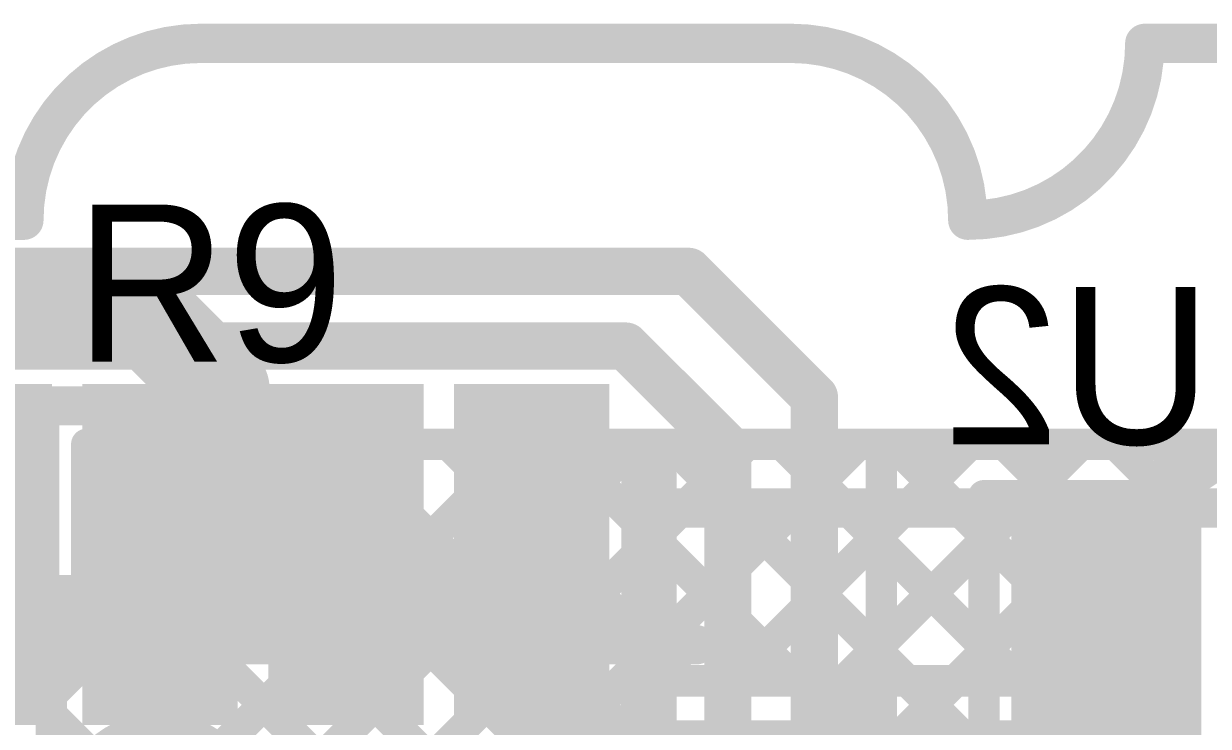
# Model space of a CAD drawing. Header units: millimetres. Extents: x 1.22 to 4.12, y 1.17 to 3.21.
# Drawn here: x 2.23 to 2.5312, y 2.6532 to 2.832 of the extents above; entities that cross this region are included whole.
import ezdxf

# ---------------------------------------------------------------- set-up
doc = ezdxf.new("R2010")
doc.units = ezdxf.units.MM
doc.header["$MEASUREMENT"] = 0
for name, color, linetype in [('BottomLayer', 5, 'Continuous'), ('BottomOverlay', 54, 'Continuous'), ('BottomPaste', 16, 'Continuous'), ('BottomSolder', 6, 'Continuous'), ('Mechanical2', 216, 'Continuous'), ('TopLayer', 1, 'Continuous'), ('TopOverlay', 2, 'Continuous'), ('TopPaste', 8, 'Continuous'), ('TopSolder', 216, 'Continuous')]:
    doc.layers.add(name, color=color, linetype=linetype)

# ---------------------------------------------------------------- blocks, each defined once
blk = doc.blocks.new('RN42_I_RM_B_18')
at = {"layer": 'BottomLayer'}
for points in [[(0.2126, -0.11614), (0.29134, -0.11614), (0.2126, -0.08465), (0.29134, -0.08465)], [(0.2126, -0.16339), (0.29134, -0.16339), (0.2126, -0.13189), (0.29134, -0.13189)], [(0.2126, -0.21063), (0.29134, -0.21063), (0.2126, -0.17913), (0.29134, -0.17913)], [(0.2126, -0.25787), (0.29134, -0.25787), (0.2126, -0.22638), (0.29134, -0.22638)], [(0.18504, -0.40748), (0.25591, -0.40748), (0.18504, -0.36811), (0.25591, -0.36811)]]:
    blk.add_solid(points, dxfattribs=at)
at = {"layer": 'BottomOverlay', "const_width": 0.01}
blk.add_lwpolyline([(0.26378, -0.26969), (0.26378, -0.62795)], dxfattribs=at)
at = {"layer": 'BottomOverlay', "const_width": 0.005}
blk.add_lwpolyline([(0.26128, -0.26969, 1), (0.26628, -0.26969, 1)], format="xyb", close=True, dxfattribs=at)
at = {"layer": 'BottomPaste'}
for points in [[(0.2126, -0.11614), (0.29134, -0.11614), (0.2126, -0.08465), (0.29134, -0.08465)], [(0.2126, -0.16339), (0.29134, -0.16339), (0.2126, -0.13189), (0.29134, -0.13189)], [(0.2126, -0.21063), (0.29134, -0.21063), (0.2126, -0.17913), (0.29134, -0.17913)], [(0.2126, -0.25787), (0.29134, -0.25787), (0.2126, -0.22638), (0.29134, -0.22638)], [(0.18504, -0.40748), (0.25591, -0.40748), (0.18504, -0.36811), (0.25591, -0.36811)]]:
    blk.add_solid(points, dxfattribs=at)
at = {"layer": 'BottomSolder'}
for points in [[(0.2086, -0.12014), (0.29534, -0.12014), (0.2086, -0.08065), (0.29534, -0.08065)], [(0.2086, -0.16739), (0.29534, -0.16739), (0.2086, -0.12789), (0.29534, -0.12789)], [(0.2086, -0.21463), (0.29534, -0.21463), (0.2086, -0.17513), (0.29534, -0.17513)], [(0.2086, -0.26187), (0.29534, -0.26187), (0.2086, -0.22238), (0.29534, -0.22238)], [(0.18104, -0.41148), (0.25991, -0.41148), (0.18104, -0.36411), (0.25991, -0.36411)]]:
    blk.add_solid(points, dxfattribs=at)
blk = doc.blocks.new('ATTINY1616_SFR_19')
at = {"layer": 'TopOverlay', "const_width": 0.01}
blk.add_lwpolyline([(-0.145, 0.26), (0.145, 0.26)], dxfattribs=at)
at = {"layer": 'TopOverlay', "const_width": 0.005}
blk.add_lwpolyline([(0.1425, 0.26, 1), (0.1475, 0.26, 1)], format="xyb", close=True, dxfattribs=at)
at = {"layer": 'TopSolder'}
blk.add_solid([(0.1397, 0.20919), (0.22644, 0.20919), (0.1397, 0.24081), (0.22644, 0.24081)], dxfattribs=at)
blk = doc.blocks.new('R__0603_26')
at = {"layer": 'TopLayer'}
for points in [[(-0.015, -0.0175), (-0.015, 0.0175), (-0.045, -0.0175), (-0.045, 0.0175)], [(0.045, -0.0175), (0.045, 0.0175), (0.015, -0.0175), (0.015, 0.0175)]]:
    blk.add_solid(points, dxfattribs=at)
at = {"layer": 'TopOverlay', "const_width": 0.01}
for points in [[(-0.052, -0.024), (-0.052, 0.024)], [(-0.052, 0.024), (0.052, 0.024)], [(0.052, -0.024), (0.052, 0.024)], [(-0.052, -0.024), (0.052, -0.024)]]:
    blk.add_lwpolyline(points, dxfattribs=at)
at = {"layer": 'TopOverlay', "const_width": 0.005}
for points in [[(-0.0545, 0.024, 1), (-0.0495, 0.024, 1)], [(-0.0545, 0.024, 1), (-0.0495, 0.024, 1)], [(0.0495, 0.024, 1), (0.0545, 0.024, 1)], [(0.0495, 0.024, 1), (0.0545, 0.024, 1)], [(-0.0545, -0.024, 1), (-0.0495, -0.024, 1)], [(-0.0545, -0.024, 1), (-0.0495, -0.024, 1)], [(0.0495, -0.024, 1), (0.0545, -0.024, 1)], [(0.0495, -0.024, 1), (0.0545, -0.024, 1)]]:
    blk.add_lwpolyline(points, format="xyb", close=True, dxfattribs=at)
at = {"layer": 'TopPaste'}
for points in [[(-0.015, -0.0175), (-0.015, 0.0175), (-0.045, -0.0175), (-0.045, 0.0175)], [(0.045, -0.0175), (0.045, 0.0175), (0.015, -0.0175), (0.015, 0.0175)]]:
    blk.add_solid(points, dxfattribs=at)
at = {"layer": 'TopSolder'}
for points in [[(-0.011, -0.0215), (-0.011, 0.0215), (-0.049, -0.0215), (-0.049, 0.0215)], [(0.049, -0.0215), (0.049, 0.0215), (0.011, -0.0215), (0.011, 0.0215)]]:
    blk.add_solid(points, dxfattribs=at)

msp = doc.modelspace()

# ---------------------------------------------------------------- linework, layer by layer
at = {"layer": 'BottomLayer'}
for points, const_width in [([(1.871, 2.769), (2.399, 2.769)], 0.012), ([(2.399, 2.769), (2.431, 2.737)], 0.012), ([(1.897, 2.75), (2.383, 2.75)], 0.012), ([(2.383, 2.75), (2.409, 2.724)], 0.012), ([(2.431, 2.544), (2.431, 2.737)], 0.012), ([(2.409, 2.56), (2.409, 2.724)], 0.012), ([(2.448, 2.725), (2.56488, 2.725)], 0.008), ([(2.448, 2.70256), (2.47044, 2.725)], 0.008), ([(2.448, 2.544), (2.448, 2.725)], 0.008), ([(2.45102, 2.725), (2.47411, 2.70191)], 0.008), ([(2.47931, 2.725), (2.4924, 2.71191)], 0.008), ([(2.48563, 2.71191), (2.49873, 2.725)], 0.008), ([(2.50759, 2.725), (2.52069, 2.71191)], 0.008), ([(2.51392, 2.71191), (2.52701, 2.725)], 0.008), ([(2.38587, 2.72308), (2.392, 2.71696)], 0.008), ([(2.38587, 2.6466), (2.38587, 2.72308)], 0.008), ([(2.52863, 2.71671), (2.53227, 2.71914)], 0.008), ([(2.53227, 2.71914), (2.53656, 2.71999)], 0.008), ([(2.392, 2.56704), (2.392, 2.71696)], 0.008), ([(2.5262, 2.71307), (2.52863, 2.71671)], 0.008), ([(2.47411, 2.71191), (2.52597, 2.71191)], 0.008), ([(2.47411, 2.61904), (2.47411, 2.71191)], 0.008), ([(2.38587, 2.7053), (2.392, 2.69917)], 0.008), ([(2.38587, 2.697), (2.392, 2.70313)], 0.008), ([(2.26464, 2.63), (2.26464, 2.69697)], 0.012), ([(2.448, 2.67427), (2.47411, 2.70038)], 0.008), ([(2.448, 2.69974), (2.47411, 2.67363)], 0.008), ([(2.38587, 2.67701), (2.392, 2.67089)], 0.008), ([(2.38587, 2.66872), (2.392, 2.67484)], 0.008), ([(2.448, 2.64599), (2.47411, 2.6721)], 0.008), ([(2.448, 2.67145), (2.47411, 2.64534)], 0.008)]:
    msp.add_lwpolyline(points, dxfattribs=dict(at, const_width=const_width))
for points, const_width in [([(2.396, 2.769, 1), (2.402, 2.769, 1)], 0.006), ([(2.396, 2.769, 1), (2.402, 2.769, 1)], 0.006), ([(2.38, 2.75, 1), (2.386, 2.75, 1)], 0.006), ([(2.38, 2.75, 1), (2.386, 2.75, 1)], 0.006), ([(2.428, 2.737, 1), (2.434, 2.737, 1)], 0.006), ([(2.428, 2.737, 1), (2.434, 2.737, 1)], 0.006), ([(2.406, 2.724, 1), (2.412, 2.724, 1)], 0.006), ([(2.406, 2.724, 1), (2.412, 2.724, 1)], 0.006), ([(2.446, 2.725, 1), (2.45, 2.725, 1)], 0.004), ([(2.446, 2.725, 1), (2.45, 2.725, 1)], 0.004), ([(2.44902, 2.725, 1), (2.45302, 2.725, 1)], 0.004), ([(2.46844, 2.725, 1), (2.47244, 2.725, 1)], 0.004), ([(2.47731, 2.725, 1), (2.48131, 2.725, 1)], 0.004), ([(2.49673, 2.725, 1), (2.50073, 2.725, 1)], 0.004), ([(2.50559, 2.725, 1), (2.50959, 2.725, 1)], 0.004), ([(2.52501, 2.725, 1), (2.52901, 2.725, 1)], 0.004), ([(2.38387, 2.72308, 1), (2.38787, 2.72308, 1)], 0.004), ([(2.38387, 2.72308, 1), (2.38787, 2.72308, 1)], 0.004), ([(2.53027, 2.71914, 1), (2.53427, 2.71914, 1)], 0.004), ([(2.53027, 2.71914, 1), (2.53427, 2.71914, 1)], 0.004), ([(2.39, 2.71696, 1), (2.394, 2.71696, 1)], 0.004), ([(2.39, 2.71696, 1), (2.394, 2.71696, 1)], 0.004), ([(2.52663, 2.71671, 1), (2.53063, 2.71671, 1)], 0.004), ([(2.52663, 2.71671, 1), (2.53063, 2.71671, 1)], 0.004), ([(2.5242, 2.71307, 1), (2.5282, 2.71307, 1)], 0.004), ([(2.47211, 2.71191, 1), (2.47611, 2.71191, 1)], 0.004), ([(2.47211, 2.71191, 1), (2.47611, 2.71191, 1)], 0.004), ([(2.48363, 2.71191, 1), (2.48763, 2.71191, 1)], 0.004), ([(2.4904, 2.71191, 1), (2.4944, 2.71191, 1)], 0.004), ([(2.51192, 2.71191, 1), (2.51592, 2.71191, 1)], 0.004), ([(2.51869, 2.71191, 1), (2.52269, 2.71191, 1)], 0.004), ([(2.52397, 2.71191, 1), (2.52797, 2.71191, 1)], 0.004), ([(2.38387, 2.7053, 1), (2.38787, 2.7053, 1)], 0.004), ([(2.39, 2.70313, 1), (2.394, 2.70313, 1)], 0.004), ([(2.446, 2.70256, 1), (2.45, 2.70256, 1)], 0.004), ([(2.47211, 2.70191, 1), (2.47611, 2.70191, 1)], 0.004), ([(2.26164, 2.69697, 1), (2.26764, 2.69697, 1)], 0.006), ([(2.39, 2.69917, 1), (2.394, 2.69917, 1)], 0.004), ([(2.446, 2.69974, 1), (2.45, 2.69974, 1)], 0.004), ([(2.47211, 2.70038, 1), (2.47611, 2.70038, 1)], 0.004), ([(2.38387, 2.697, 1), (2.38787, 2.697, 1)], 0.004), ([(2.38387, 2.67701, 1), (2.38787, 2.67701, 1)], 0.004), ([(2.39, 2.67484, 1), (2.394, 2.67484, 1)], 0.004), ([(2.446, 2.67427, 1), (2.45, 2.67427, 1)], 0.004), ([(2.39, 2.67089, 1), (2.394, 2.67089, 1)], 0.004), ([(2.446, 2.67145, 1), (2.45, 2.67145, 1)], 0.004), ([(2.47211, 2.67363, 1), (2.47611, 2.67363, 1)], 0.004), ([(2.47211, 2.6721, 1), (2.47611, 2.6721, 1)], 0.004), ([(2.38387, 2.66872, 1), (2.38787, 2.66872, 1)], 0.004)]:
    msp.add_lwpolyline(points, format="xyb", close=True, dxfattribs=dict(at, const_width=const_width))
at = {"layer": 'Mechanical2', "const_width": 0.01}
for points in [[(2.23, 2.782, -0.414214), (2.275, 2.827)], [(2.425, 2.827, -0.414214), (2.47, 2.782)], [(2.515, 2.827, -0.414214), (2.47, 2.782)]]:
    msp.add_lwpolyline(points, format="xyb", dxfattribs=at)
for points in [[(2.275, 2.827), (2.425, 2.827)], [(2.515, 2.827), (2.56028, 2.827)], [(2.14, 2.782), (2.23, 2.782)]]:
    msp.add_lwpolyline(points, dxfattribs=at)
at = {"layer": 'Mechanical2', "const_width": 0.005}
for points in [[(2.2725, 2.827, 1), (2.2775, 2.827, 1)], [(2.2725, 2.827, 1), (2.2775, 2.827, 1)], [(2.4225, 2.827, 1), (2.4275, 2.827, 1)], [(2.4225, 2.827, 1), (2.4275, 2.827, 1)], [(2.5125, 2.827, 1), (2.5175, 2.827, 1)], [(2.5125, 2.827, 1), (2.5175, 2.827, 1)], [(2.2275, 2.782, 1), (2.2325, 2.782, 1)], [(2.2275, 2.782, 1), (2.2325, 2.782, 1)], [(2.4675, 2.782, 1), (2.4725, 2.782, 1)], [(2.4675, 2.782, 1), (2.4725, 2.782, 1)]]:
    msp.add_lwpolyline(points, format="xyb", close=True, dxfattribs=at)
at = {"layer": 'TopLayer'}
for points, const_width in [([(2.12, 2.757), (2.262, 2.757)], 0.025), ([(2.262, 2.757), (2.28, 2.739)], 0.025), ([(2.28, 2.711), (2.28, 2.739)], 0.025), ([(2.246, 2.725), (2.251, 2.725)], 0.008), ([(2.246, 2.68228), (2.246, 2.725)], 0.008), ([(2.251, 2.67928), (2.251, 2.725)], 0.008), ([(2.27956, 2.64725), (2.3573, 2.725)], 0.008), ([(2.28164, 2.59277), (2.41387, 2.725)], 0.008), ([(2.28164, 2.56448), (2.44216, 2.725)], 0.008), ([(2.2872, 2.62661), (2.38559, 2.725)], 0.008), ([(2.309, 2.725), (2.56488, 2.725)], 0.008), ([(2.309, 2.67928), (2.309, 2.725)], 0.008), ([(2.309, 2.70498), (2.32902, 2.725)], 0.008), ([(2.3096, 2.725), (2.3857, 2.6489)], 0.008), ([(2.33789, 2.725), (2.39807, 2.66481)], 0.008), ([(2.36617, 2.725), (2.42636, 2.66481)], 0.008), ([(2.39445, 2.725), (2.45464, 2.66481)], 0.008), ([(2.41025, 2.66481), (2.47044, 2.725)], 0.008), ([(2.42274, 2.725), (2.48293, 2.66481)], 0.008), ([(2.43854, 2.66481), (2.49873, 2.725)], 0.008), ([(2.45102, 2.725), (2.52535, 2.65068)], 0.008), ([(2.46682, 2.66481), (2.52701, 2.725)], 0.008), ([(2.47931, 2.725), (2.52535, 2.67896)], 0.008), ([(2.50759, 2.725), (2.52535, 2.70724)], 0.008), ([(2.286, 2.711), (2.311, 2.711)], 0.025), ([(2.311, 2.711), (2.383, 2.639)], 0.025), ([(2.52863, 2.71671), (2.53227, 2.71914)], 0.008), ([(2.53227, 2.71914), (2.53656, 2.71999)], 0.008), ([(2.5262, 2.71307), (2.52863, 2.71671)], 0.008), ([(2.52535, 2.70878), (2.5262, 2.71307)], 0.008), ([(2.255, 2.71078), (2.28, 2.71078)], 0.01), ([(2.28, 2.71078), (2.305, 2.71078)], 0.01), ([(2.28, 2.68328), (2.28, 2.71078)], 0.01), ([(2.52535, 2.18106), (2.52535, 2.70878)], 0.008), ([(2.246, 2.70375), (2.251, 2.69875)], 0.008), ([(2.246, 2.69855), (2.251, 2.70355)], 0.008), ([(2.309, 2.69732), (2.3857, 2.62062)], 0.008), ([(2.49244, 2.66215), (2.52535, 2.69505)], 0.008), ([(2.237, 2.68228), (2.246, 2.68228)], 0.008), ([(2.237, 2.64097), (2.237, 2.68228)], 0.008), ([(2.23918, 2.68228), (2.26909, 2.65237)], 0.008), ([(2.237, 2.66126), (2.25501, 2.67928)], 0.008), ([(2.251, 2.67928), (2.309, 2.67928)], 0.008), ([(2.25441, 2.65039), (2.2833, 2.67928)], 0.008), ([(2.27047, 2.67928), (2.3887, 2.56105)], 0.008), ([(2.29875, 2.67928), (2.3887, 2.58933)], 0.008), ([(2.3857, 2.66481), (2.49244, 2.66481)], 0.008), ([(2.3857, 2.61319), (2.3857, 2.66481)], 0.008), ([(2.49244, 2.63386), (2.52535, 2.66677)], 0.008), ([(2.49244, 2.61319), (2.49244, 2.66481)], 0.008), ([(2.43907, 2.639), (2.43907, 2.66081)], 0.01), ([(2.237, 2.65618), (2.2478, 2.64538)], 0.008), ([(2.49244, 2.6553), (2.52535, 2.62239)], 0.008)]:
    msp.add_lwpolyline(points, dxfattribs=dict(at, const_width=const_width))
for points, const_width in [([(2.25575, 2.757, 1), (2.26825, 2.757, 1)], 0.0125), ([(2.25575, 2.757, 1), (2.26825, 2.757, 1)], 0.0125), ([(2.27375, 2.739, 1), (2.28625, 2.739, 1)], 0.0125), ([(2.27375, 2.739, 1), (2.28625, 2.739, 1)], 0.0125), ([(2.244, 2.725, 1), (2.248, 2.725, 1)], 0.004), ([(2.244, 2.725, 1), (2.248, 2.725, 1)], 0.004), ([(2.249, 2.725, 1), (2.253, 2.725, 1)], 0.004), ([(2.249, 2.725, 1), (2.253, 2.725, 1)], 0.004), ([(2.307, 2.725, 1), (2.311, 2.725, 1)], 0.004), ([(2.307, 2.725, 1), (2.311, 2.725, 1)], 0.004), ([(2.3076, 2.725, 1), (2.3116, 2.725, 1)], 0.004), ([(2.32702, 2.725, 1), (2.33102, 2.725, 1)], 0.004), ([(2.33589, 2.725, 1), (2.33989, 2.725, 1)], 0.004), ([(2.3553, 2.725, 1), (2.3593, 2.725, 1)], 0.004), ([(2.36417, 2.725, 1), (2.36817, 2.725, 1)], 0.004), ([(2.38359, 2.725, 1), (2.38759, 2.725, 1)], 0.004), ([(2.39245, 2.725, 1), (2.39645, 2.725, 1)], 0.004), ([(2.41187, 2.725, 1), (2.41587, 2.725, 1)], 0.004), ([(2.42074, 2.725, 1), (2.42474, 2.725, 1)], 0.004), ([(2.44016, 2.725, 1), (2.44416, 2.725, 1)], 0.004), ([(2.44902, 2.725, 1), (2.45302, 2.725, 1)], 0.004), ([(2.46844, 2.725, 1), (2.47244, 2.725, 1)], 0.004), ([(2.47731, 2.725, 1), (2.48131, 2.725, 1)], 0.004), ([(2.49673, 2.725, 1), (2.50073, 2.725, 1)], 0.004), ([(2.50559, 2.725, 1), (2.50959, 2.725, 1)], 0.004), ([(2.52501, 2.725, 1), (2.52901, 2.725, 1)], 0.004), ([(2.27375, 2.711, 1), (2.28625, 2.711, 1)], 0.0125), ([(2.27975, 2.711, 1), (2.29225, 2.711, 1)], 0.0125), ([(2.30475, 2.711, 1), (2.31725, 2.711, 1)], 0.0125), ([(2.30475, 2.711, 1), (2.31725, 2.711, 1)], 0.0125), ([(2.53027, 2.71914, 1), (2.53427, 2.71914, 1)], 0.004), ([(2.53027, 2.71914, 1), (2.53427, 2.71914, 1)], 0.004), ([(2.52663, 2.71671, 1), (2.53063, 2.71671, 1)], 0.004), ([(2.52663, 2.71671, 1), (2.53063, 2.71671, 1)], 0.004), ([(2.5242, 2.71307, 1), (2.5282, 2.71307, 1)], 0.004), ([(2.5242, 2.71307, 1), (2.5282, 2.71307, 1)], 0.004), ([(2.2525, 2.71078, 1), (2.2575, 2.71078, 1)], 0.005), ([(2.2775, 2.71078, 1), (2.2825, 2.71078, 1)], 0.005), ([(2.2775, 2.71078, 1), (2.2825, 2.71078, 1)], 0.005), ([(2.2775, 2.71078, 1), (2.2825, 2.71078, 1)], 0.005), ([(2.3025, 2.71078, 1), (2.3075, 2.71078, 1)], 0.005), ([(2.52335, 2.70878, 1), (2.52735, 2.70878, 1)], 0.004), ([(2.52335, 2.70878, 1), (2.52735, 2.70878, 1)], 0.004), ([(2.52335, 2.70724, 1), (2.52735, 2.70724, 1)], 0.004), ([(2.307, 2.70498, 1), (2.311, 2.70498, 1)], 0.004), ([(2.244, 2.70375, 1), (2.248, 2.70375, 1)], 0.004), ([(2.249, 2.70355, 1), (2.253, 2.70355, 1)], 0.004), ([(2.244, 2.69855, 1), (2.248, 2.69855, 1)], 0.004), ([(2.249, 2.69875, 1), (2.253, 2.69875, 1)], 0.004), ([(2.307, 2.69732, 1), (2.311, 2.69732, 1)], 0.004), ([(2.52335, 2.69505, 1), (2.52735, 2.69505, 1)], 0.004), ([(2.2775, 2.68328, 1), (2.2825, 2.68328, 1)], 0.005), ([(2.235, 2.68228, 1), (2.239, 2.68228, 1)], 0.004), ([(2.235, 2.68228, 1), (2.239, 2.68228, 1)], 0.004), ([(2.23718, 2.68228, 1), (2.24118, 2.68228, 1)], 0.004), ([(2.244, 2.68228, 1), (2.248, 2.68228, 1)], 0.004), ([(2.244, 2.68228, 1), (2.248, 2.68228, 1)], 0.004), ([(2.249, 2.67928, 1), (2.253, 2.67928, 1)], 0.004), ([(2.249, 2.67928, 1), (2.253, 2.67928, 1)], 0.004), ([(2.25301, 2.67928, 1), (2.25701, 2.67928, 1)], 0.004), ([(2.26847, 2.67928, 1), (2.27247, 2.67928, 1)], 0.004), ([(2.2813, 2.67928, 1), (2.2853, 2.67928, 1)], 0.004), ([(2.29675, 2.67928, 1), (2.30075, 2.67928, 1)], 0.004), ([(2.307, 2.67928, 1), (2.311, 2.67928, 1)], 0.004), ([(2.307, 2.67928, 1), (2.311, 2.67928, 1)], 0.004), ([(2.52335, 2.67896, 1), (2.52735, 2.67896, 1)], 0.004), ([(2.3837, 2.66481, 1), (2.3877, 2.66481, 1)], 0.004), ([(2.3837, 2.66481, 1), (2.3877, 2.66481, 1)], 0.004), ([(2.39607, 2.66481, 1), (2.40007, 2.66481, 1)], 0.004), ([(2.40825, 2.66481, 1), (2.41225, 2.66481, 1)], 0.004), ([(2.42436, 2.66481, 1), (2.42836, 2.66481, 1)], 0.004), ([(2.43654, 2.66481, 1), (2.44054, 2.66481, 1)], 0.004), ([(2.45264, 2.66481, 1), (2.45664, 2.66481, 1)], 0.004), ([(2.46482, 2.66481, 1), (2.46882, 2.66481, 1)], 0.004), ([(2.48093, 2.66481, 1), (2.48493, 2.66481, 1)], 0.004), ([(2.49044, 2.66481, 1), (2.49444, 2.66481, 1)], 0.004), ([(2.49044, 2.66481, 1), (2.49444, 2.66481, 1)], 0.004), ([(2.52335, 2.66677, 1), (2.52735, 2.66677, 1)], 0.004), ([(2.43657, 2.66081, 1), (2.44157, 2.66081, 1)], 0.005), ([(2.49044, 2.66215, 1), (2.49444, 2.66215, 1)], 0.004), ([(2.235, 2.66126, 1), (2.239, 2.66126, 1)], 0.004), ([(2.235, 2.65618, 1), (2.239, 2.65618, 1)], 0.004), ([(2.49044, 2.6553, 1), (2.49444, 2.6553, 1)], 0.004), ([(2.25241, 2.65039, 1), (2.25641, 2.65039, 1)], 0.004), ([(2.26709, 2.65237, 1), (2.27109, 2.65237, 1)], 0.004), ([(2.52335, 2.65068, 1), (2.52735, 2.65068, 1)], 0.004)]:
    msp.add_lwpolyline(points, format="xyb", close=True, dxfattribs=dict(at, const_width=const_width))
at = {"layer": 'TopLayer', "const_width": 0.008}
msp.add_lwpolyline([(2.24764, 2.61479, -1.452551), (2.28745, 2.63)], format="xyb", dxfattribs=at)

# ---------------------------------------------------------------- block references
for name, p, rotation in [('RN42_I_RM_B_18', (2.117, 2.445), 90), ('R__0603_26', (2.25, 2.71078), 360)]:
    msp.add_blockref(name, p, dxfattribs=dict(rotation=rotation))
msp.add_blockref('ATTINY1616_SFR_19', (2.256, 2.414))

# ---------------------------------------------------------------- texts
at = {"layer": 'BottomOverlay', "text_generation_flag": 2}
msp.add_text('U2', height=0.04, dxfattribs=at).set_placement((2.532, 2.725))
at = {"layer": 'TopOverlay'}
msp.add_text('R9', height=0.04, dxfattribs=at).set_placement((2.243, 2.746))

doc.saveas('drawing.dxf')
